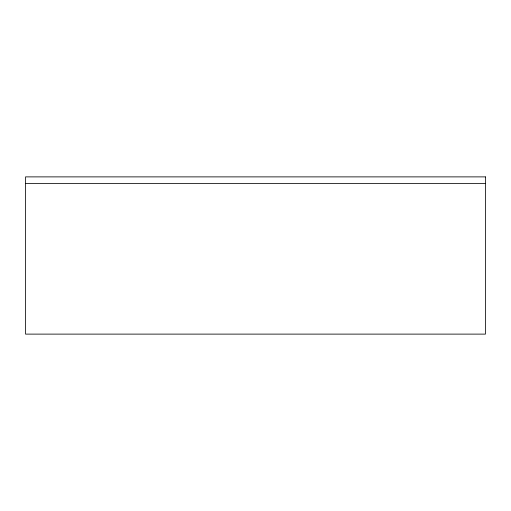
<?xml version="1.0" encoding="UTF-8"?>
<svg xmlns="http://www.w3.org/2000/svg" width="511" height="511" viewBox="0 0 511 511"><rect width="100%" height="100%" fill="white"/><g stroke="black" fill="none" stroke-linecap="round" stroke-linejoin="round"><path stroke-width="0.77" d="M25.55 183.564L485.45 183.564M485.45 176.883L25.55 176.883L25.55 334.117L485.45 334.117L485.45 176.883"/></g></svg>
